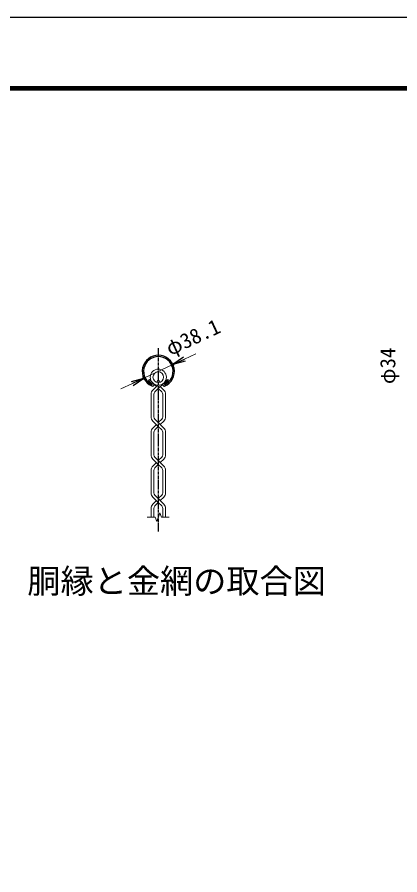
# Model space of a CAD drawing. Units: millimetres, scale not verified. Extents: x -6300 to 6300, y -4455 to 4455.
# Drawn here: x 862 to 2678, y 383 to 4455 of the extents above; entities that cross this region are included whole.
import ezdxf
from ezdxf.enums import TextEntityAlignment as Align

# ---------------------------------------------------------------- set-up
doc = ezdxf.new("R2010")
doc.units = ezdxf.units.MM
doc.header["$LTSCALE"] = 20
doc.header["$PDMODE"] = 32
doc.header["$PDSIZE"] = 10
doc.linetypes.add('USER4', pattern=[1.125, 0.75, -0.125, 0.125, -0.125])
for name, color, linetype, lineweight in [('0-0_D-TTL-TXT', 7, 'Continuous', 25), ('0-1_D-STR1', 1, 'Continuous', 25), ('0-7_0', 3, 'Continuous', 25), ('0-8_D-STR-DIM', 7, 'Continuous', 13), ('0-C_D-STR2', 7, 'Continuous', 13), ('0-D_中心線', 1, 'USER4', 25), ('0-E_1', 7, 'Continuous', 25), ('0-F_D-TTL', 7, 'Continuous', 25)]:
    doc.layers.add(name, color=color, linetype=linetype, lineweight=lineweight)
doc.layers.add('0-9_Defpoints', color=7, linetype='Continuous')
doc.styles.add('ＭＳ ゴシック', font='')
doc.styles.get('ＭＳ ゴシック').set_extended_font_data('MS Gothic')

# ---------------------------------------------------------------- blocks, each defined once
blk = doc.blocks.new('_Open')
at = {"layer": '0-7_0', "color": 7}
blk.add_line((-20, 3.333), (0, 0), dxfattribs=at)
blk.add_lwpolyline([(-20, -3.333), (0, 0), (-20, 0)], dxfattribs=at)

msp = doc.modelspace()

# ---------------------------------------------------------------- linework, layer by layer
at = {"layer": '0-1_D-STR1'}
for p, q in [((1489.34, 2735.37), (1484.8, 2730.83)), ((1504.69, 2710.94), (1484.8, 2730.83)), ((1509.87, 2714.83), (1489.34, 2735.37)), ((1554.01, 2714.4), (1574.55, 2734.94)), ((1559.2, 2710.51), (1579.09, 2730.4)), ((1574.55, 2734.94), (1579.09, 2730.4))]:
    msp.add_line(p, q, dxfattribs=at)
for centre, radius, start, end in [((1531.9, 2773.42), 76.2, 292.92905, 245.65784), ((1531.9, 2773.42), 69.78, 294.33545, 245.82672), ((1503.82, 2711.37), 8.02, 245.55145, 10.65768), ((1559.97, 2711.34), 8.02, 169.34225, 276.63837)]:
    msp.add_arc(centre, radius, start, end, dxfattribs=at)
at = {"layer": '0-8_D-STR-DIM'}
for p, q in [((1655.27, 2831.13), (1709.61, 2856.55)), ((1462.87, 2741.14), (1600.92, 2805.71)), ((1408.53, 2715.71), (1354.18, 2690.29))]:
    msp.add_line(p, q, dxfattribs=at)
at = {"layer": '0-9_Defpoints'}
for p in [(1600.92, 2805.71), (1462.87, 2741.14)]:
    msp.add_point(p, dxfattribs=at)
at = {"layer": '0-C_D-STR2'}
for p, q in [((1505.94, 2684.65), (1522.73, 2701.44)), ((1522.73, 2701.44), (1509.43, 2714.74)), ((1522.73, 2701.44), (1529.18, 2707.9)), ((1548.36, 2675.81), (1531.81, 2692.37)), ((1557.67, 2684.65), (1540.88, 2701.44)), ((1497.72, 2664.8), (1497.72, 2557.61)), ((1510.55, 2664.47), (1510.55, 2557.95)), ((1553.06, 2664.47), (1553.06, 2557.95)), ((1565.9, 2664.8), (1565.9, 2557.61)), ((1531.81, 2511.9), (1505.94, 2537.76)), ((1540.88, 2520.97), (1515.25, 2546.6)), ((1531.81, 2530.05), (1548.36, 2546.6)), ((1540.88, 2520.97), (1557.67, 2537.76)), ((1497.72, 2484.33), (1497.72, 2377.14)), ((1505.94, 2504.18), (1522.73, 2520.97)), ((1510.55, 2484), (1510.55, 2377.47)), ((1515.25, 2495.34), (1531.81, 2511.9)), ((1548.36, 2495.34), (1531.81, 2511.9)), ((1557.67, 2504.18), (1540.88, 2520.97)), ((1553.06, 2484), (1553.06, 2377.47)), ((1565.9, 2484.33), (1565.9, 2377.14)), ((1540.88, 2340.5), (1515.25, 2366.13)), ((1531.81, 2349.57), (1548.36, 2366.13)), ((1531.81, 2331.42), (1505.94, 2357.29)), ((1505.94, 2323.71), (1522.73, 2340.5)), ((1515.25, 2314.87), (1531.81, 2331.42)), ((1548.36, 2314.87), (1531.81, 2331.42)), ((1540.88, 2340.5), (1557.67, 2357.29)), ((1557.67, 2323.71), (1540.88, 2340.5)), ((1497.72, 2303.85), (1497.72, 2196.67)), ((1510.55, 2303.52), (1510.55, 2197)), ((1553.06, 2303.52), (1553.06, 2197)), ((1565.9, 2303.85), (1565.9, 2196.67)), ((1531.81, 2150.95), (1505.94, 2176.82)), ((1505.94, 2143.23), (1522.73, 2160.02)), ((1540.88, 2160.02), (1515.25, 2185.66)), ((1531.81, 2169.1), (1548.36, 2185.66)), ((1540.88, 2160.02), (1557.67, 2176.82)), ((1557.67, 2143.23), (1540.88, 2160.02)), ((1497.72, 2123.38), (1497.72, 2081.43)), ((1510.55, 2123.05), (1510.55, 2081.43)), ((1548.36, 2134.39), (1531.81, 2150.95)), ((1553.06, 2123.05), (1553.06, 2081.43)), ((1565.9, 2123.38), (1565.9, 2081.43)), ((1478.15, 2081.43), (1516.99, 2081.43)), ((1524.4, 2061.08), (1516.99, 2081.43)), ((1524.4, 2061.08), (1539.21, 2101.78)), ((1539.21, 2101.78), (1546.62, 2081.43)), ((1546.62, 2081.43), (1583.52, 2081.43))]:
    msp.add_line(p, q, dxfattribs=at)
msp.add_lwpolyline([(1515.25, 2675.81), (1531.81, 2692.37), (1554.18, 2714.74)], dxfattribs=at)
for centre, radius in [((1531.81, 2745.91), 38.1), ((1531.81, 2745.91), 25.27), ((1531.81, 2726.26), 5.21)]:
    msp.add_circle(centre, radius, dxfattribs=at)
for centre, radius, start, end in [((1525.79, 2664.8), 28.07, 134.99994, 179.99992), ((1526.59, 2664.47), 16.04, 134.99994, 179.99992), ((1537.02, 2664.47), 16.04, 0, 45.00122), ((1537.82, 2664.8), 28.07, 0, 44.99998), ((1525.79, 2557.61), 28.07, 179.99992, 225.00006), ((1526.59, 2557.95), 16.04, 179.99992, 225.0013), ((1537.02, 2557.95), 16.04, 315.00125, 0), ((1537.82, 2557.61), 28.07, 315.00003, 0), ((1525.79, 2484.33), 28.07, 134.99994, 179.99992), ((1526.59, 2484), 16.04, 134.99994, 179.99992), ((1537.02, 2484), 16.04, 0, 45.00122), ((1537.82, 2484.33), 28.07, 0, 44.99998), ((1525.79, 2377.14), 28.07, 179.99992, 225.00006), ((1526.59, 2377.47), 16.04, 179.99992, 225.0013), ((1537.02, 2377.47), 16.04, 315.00125, 0), ((1537.82, 2377.14), 28.07, 315.00003, 0), ((1525.79, 2303.85), 28.07, 134.99994, 179.99992), ((1537.82, 2303.85), 28.07, 0, 44.99998), ((1526.59, 2303.52), 16.04, 134.99994, 179.99992), ((1537.02, 2303.52), 16.04, 0, 45.00122), ((1525.79, 2196.67), 28.07, 179.99992, 225.00006), ((1526.59, 2197), 16.04, 179.99992, 225.0013), ((1537.02, 2197), 16.04, 315.00125, 0), ((1537.82, 2196.67), 28.07, 315.00003, 0), ((1525.79, 2123.38), 28.07, 134.99994, 179.99992), ((1526.59, 2123.05), 16.04, 134.99994, 179.99992), ((1537.02, 2123.05), 16.04, 0, 45.00122), ((1537.82, 2123.38), 28.07, 0, 44.99998)]:
    msp.add_arc(centre, radius, start, end, dxfattribs=at)
at = {"layer": '0-D_中心線'}
msp.add_line((1531.81, 2883.34), (1531.81, 2013.72), dxfattribs=at)
at = {"layer": '0-E_1'}
msp.add_line((1515.25, 2134.39), (1531.81, 2150.95), dxfattribs=at)
at = {"layer": '0-F_D-TTL', "color": 2}
msp.add_lwpolyline([(-6300, 4455), (6300, 4455), (6300, -4455), (-6300, -4455)], close=True, dxfattribs=at)
at = {"layer": '0-F_D-TTL'}
for points in [[(-5895, 4125), (5895, 4125), (5895, -4125), (-5895, -4125)], [(-5891.25, 4121.25), (5891.25, 4121.25), (5891.25, -4121.25), (-5891.25, -4121.25)], [(-5887.5, 4117.5), (5887.5, 4117.5), (5887.5, -4117.5), (-5887.5, -4117.5)], [(-5883.75, 4113.75), (5883.75, 4113.75), (5883.75, -4113.75), (-5883.75, -4113.75)], [(-5880, 4110), (5880, 4110), (5880, -4110), (-5880, -4110)]]:
    msp.add_lwpolyline(points, close=True, dxfattribs=at)

# ---------------------------------------------------------------- block references
at = {"layer": '0-8_D-STR-DIM', "xscale": 3, "yscale": 3}
for p, rotation in [((1600.92, 2805.71), 205.06903), ((1462.87, 2741.14), 25.06903)]:
    msp.add_blockref('_Open', p, dxfattribs=dict(at, rotation=rotation))

# ---------------------------------------------------------------- texts
at = {"layer": '0-0_D-TTL-TXT', "style": 'ＭＳ ゴシック'}
msp.add_text('胴縁と金網の取合図', height=115.4, dxfattribs=at).set_placement((910.18, 1685.61), align=Align.BOTTOM_LEFT)
at = {"layer": '0-8_D-STR-DIM', "style": 'ＭＳ ゴシック'}
for s, rotation, p in [('φ38.1', 25.069, (1597.55, 2825.96)), ('φ34', 90, (2677.91, 2712.86))]:
    msp.add_text(s, height=72.14, rotation=rotation, dxfattribs=at).set_placement(p, align=Align.BOTTOM_LEFT)

doc.saveas('drawing.dxf')
